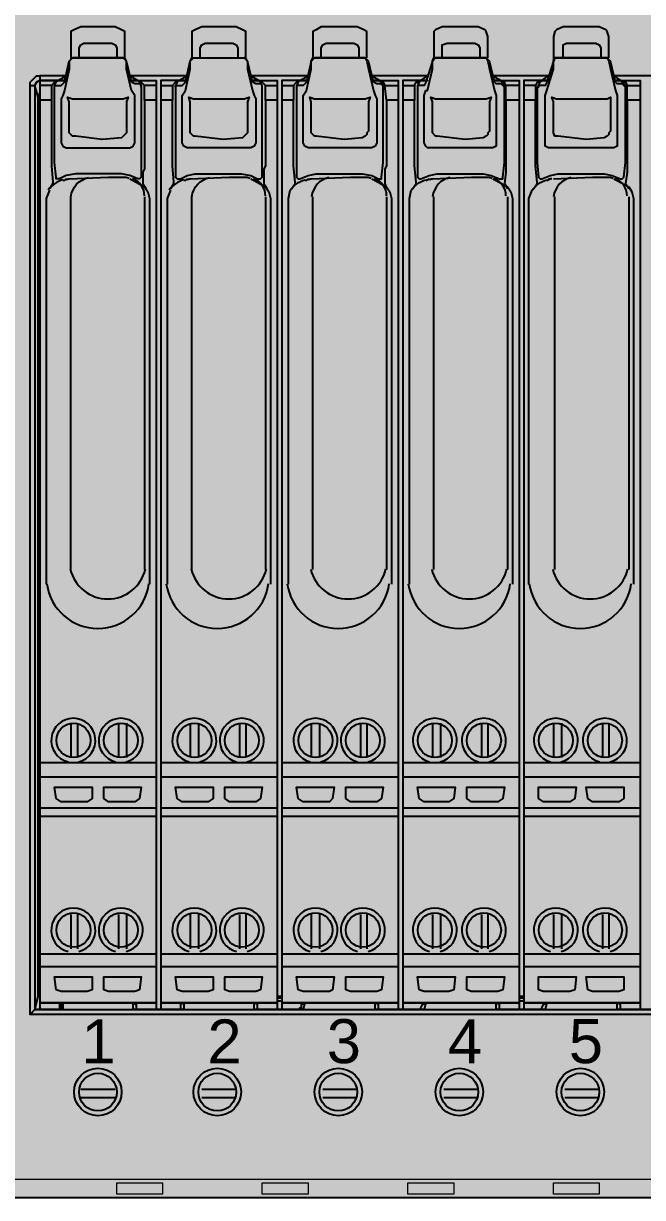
# Model space of a CAD drawing. Extents: x 9438 to 11125, y 1800 to 2873.
# Drawn here: x 10927.3 to 10991.4, y 2247 to 2368.6 of the extents above; entities that cross this region are included whole.
import ezdxf

# ---------------------------------------------------------------- set-up
doc = ezdxf.new("R2010")
doc.units = 0
doc.header["$LTSCALE"] = 10
doc.header["$MEASUREMENT"] = 0
doc.layers.add('G02-1-PRDXXXX-E-MRIO-01-P01-01$0$ANNOTATION', color=7, linetype='Continuous')
doc.styles.add('G02-1-PRDXXXX-E-MRIO-01-P01-01$0$PDF Swiss721BT-Light', font='arial.ttf')

# ---------------------------------------------------------------- blocks, each defined once
blk = doc.blocks.new('G02-1-PRDXXXX-E-MRIO-01-P01-01$0$DV-54809-ZX-370-003')
at = {"layer": 'G02-1-PRDXXXX-E-MRIO-01-P01-01$0$ANNOTATION', "lineweight": 25}
for points in [[(1376.76, 595.03), (1375.57, 594.01), (1375.4, 591.81), (1375.4, 450.24), (1375.57, 448.21), (1376.76, 447.02), (1664.13, 447.02), (1665.32, 448.21), (1665.49, 450.07), (1665.49, 592.15), (1664.98, 594.69), (1664.13, 595.03)], [(1519.34, 564.72), (1519.51, 565.06), (1522.73, 565.06), (1524.93, 565.06), (1519.68, 565.06)], [(1531.87, 564.72), (1532.04, 565.06), (1535.26, 565.06), (1537.46, 565.06), (1532.21, 565.06)], [(1544.57, 565.06), (1547.79, 565.06), (1549.99, 565.06)], [(1491.23, 562.69), (1490.89, 562.52), (1490.72, 562.18), (1490.89, 562.52)], [(1493.77, 562.69), (1491.23, 562.69)], [(1494.62, 560.82), (1499.87, 560.82), (1500.38, 560.99), (1500.21, 560.48), (1500.21, 557.44), (1500.21, 557.27), (1500.04, 557.1), (1499.87, 556.93), (1499.7, 556.76), (1497.67, 556.59), (1494.96, 556.93), (1494.62, 556.93), (1494.28, 557.27), (1494.28, 557.61), (1494.28, 560.48), (1494.11, 560.99)], [(1507.15, 560.82), (1512.4, 560.82), (1512.91, 560.99), (1512.74, 560.48), (1512.74, 557.44), (1512.74, 557.27), (1512.57, 557.1), (1512.4, 556.93), (1512.23, 556.76), (1510.2, 556.59), (1507.32, 556.93), (1507.15, 556.93), (1506.81, 557.27), (1506.81, 557.61), (1506.81, 560.48), (1506.64, 560.99)], [(1519.68, 560.82), (1524.93, 560.82), (1525.44, 560.99), (1525.27, 560.48), (1525.27, 557.44), (1525.1, 557.27), (1525.1, 557.1), (1524.93, 556.93), (1524.59, 556.76), (1522.73, 556.59), (1519.85, 556.93), (1519.68, 556.93), (1519.34, 557.27), (1519.34, 557.61), (1519.34, 560.48), (1519.17, 560.99)], [(1532.21, 560.82), (1537.46, 560.82), (1537.97, 560.99), (1537.8, 560.48), (1537.8, 557.44), (1537.63, 557.27), (1537.63, 557.1), (1537.46, 556.93), (1537.12, 556.76), (1535.26, 556.59), (1532.38, 556.93), (1532.21, 556.93), (1531.87, 557.27), (1531.87, 557.61), (1531.87, 560.48), (1531.7, 560.99)], [(1544.74, 560.82), (1549.99, 560.82), (1550.33, 560.99), (1550.33, 560.48), (1550.33, 557.44), (1550.16, 557.27), (1550.16, 557.1), (1549.99, 556.93), (1549.66, 556.76), (1547.79, 556.59), (1544.91, 556.93), (1544.57, 556.93), (1544.41, 557.27), (1544.41, 557.61), (1544.41, 560.48), (1544.24, 560.99)], [(1492.93, 488.34), (1492.76, 489.53), (1496.65, 489.53), (1496.65, 488.34), (1496.14, 488), (1495.47, 488), (1493.94, 488), (1493.43, 488)], [(1497.84, 488.34), (1497.84, 489.53), (1501.73, 489.53), (1501.56, 488.34), (1501.05, 488), (1500.55, 488), (1499.02, 488), (1498.34, 488)], [(1505.46, 488.34), (1505.29, 489.53), (1509.18, 489.53), (1509.18, 488.34), (1508.67, 488), (1508, 488), (1506.47, 488), (1505.96, 488)], [(1510.37, 488.34), (1510.37, 489.53), (1514.26, 489.53), (1514.09, 488.34), (1513.59, 488), (1513.08, 488), (1511.55, 488), (1510.88, 488)], [(1517.99, 488.34), (1517.82, 489.53), (1521.71, 489.53), (1521.54, 488.34), (1521.21, 488), (1520.53, 488), (1519, 488), (1518.5, 488)], [(1522.9, 488.34), (1522.9, 489.53), (1526.79, 489.53), (1526.62, 488.34), (1526.12, 488), (1525.61, 488), (1524.08, 488), (1523.41, 488)], [(1530.52, 488.34), (1530.35, 489.53), (1534.24, 489.53), (1534.08, 488.34), (1533.57, 488), (1533.06, 488), (1531.54, 488), (1531.03, 488)], [(1535.43, 488.34), (1535.43, 489.53), (1539.33, 489.53), (1539.16, 488.34), (1538.65, 488), (1538.14, 488), (1536.45, 488), (1535.94, 488)], [(1542.88, 488.34), (1542.88, 489.53), (1546.78, 489.53), (1546.61, 488.34), (1546.1, 488), (1545.59, 488), (1544.07, 488), (1543.39, 488)], [(1547.96, 488.34), (1547.79, 489.53), (1551.69, 489.53), (1551.69, 488.34), (1551.18, 488), (1550.67, 488), (1548.98, 488), (1548.47, 488)], [(1492.93, 468.53), (1492.76, 469.89), (1496.65, 469.89), (1496.65, 468.53), (1496.14, 468.36), (1495.47, 468.36), (1493.94, 468.36), (1493.43, 468.36)], [(1497.84, 468.53), (1497.84, 469.89), (1501.73, 469.89), (1501.56, 468.53), (1501.05, 468.36), (1500.55, 468.36), (1499.02, 468.36), (1498.34, 468.36)], [(1505.46, 468.53), (1505.29, 469.89), (1509.18, 469.89), (1509.18, 468.53), (1508.67, 468.36), (1508, 468.36), (1506.47, 468.36), (1505.96, 468.36)], [(1510.37, 468.53), (1510.37, 469.89), (1514.26, 469.89), (1514.09, 468.53), (1513.59, 468.36), (1513.08, 468.36), (1511.55, 468.36), (1510.88, 468.36)], [(1517.99, 468.53), (1517.82, 469.89), (1521.71, 469.89), (1521.54, 468.53), (1521.21, 468.36), (1520.53, 468.36), (1519, 468.36), (1518.5, 468.36)], [(1522.9, 468.53), (1522.9, 469.89), (1526.79, 469.89), (1526.62, 468.53), (1526.12, 468.36), (1525.61, 468.36), (1524.08, 468.36), (1523.41, 468.36)], [(1530.52, 468.53), (1530.35, 469.89), (1534.24, 469.89), (1534.08, 468.53), (1533.57, 468.36), (1533.06, 468.36), (1531.54, 468.36), (1531.03, 468.36)], [(1535.43, 468.53), (1535.43, 469.89), (1539.33, 469.89), (1539.16, 468.53), (1538.65, 468.36), (1538.14, 468.36), (1536.45, 468.36), (1535.94, 468.36)], [(1542.88, 468.53), (1542.88, 469.89), (1546.78, 469.89), (1546.61, 468.53), (1546.1, 468.36), (1545.59, 468.36), (1544.07, 468.36), (1543.39, 468.36)], [(1547.96, 468.53), (1547.79, 469.89), (1551.69, 469.89), (1551.69, 468.53), (1551.18, 468.36), (1550.67, 468.36), (1548.98, 468.36), (1548.47, 468.36)], [(1503.76, 467.18), (1515.79, 467.18)], [(1516.29, 467.18), (1528.32, 467.18)], [(1528.83, 467.18), (1540.85, 467.18)], [(1541.36, 467.18), (1553.38, 467.18)]]:
    blk.add_lwpolyline(points, close=True, dxfattribs=at)
for points in [[(1503.26, 562.18), (1502.07, 562.18), (1501.73, 562.52), (1501.56, 562.52), (1501.73, 562.18), (1501.73, 562.01), (1501.73, 560.99), (1501.73, 554.22), (1501.73, 552.69), (1501.56, 552.52), (1501.39, 552.52), (1500.55, 552.86), (1499.7, 553.03), (1494.96, 553.03), (1493.94, 552.86), (1493.26, 552.52), (1492.93, 552.52), (1492.93, 552.69), (1492.76, 554.22), (1492.76, 562.01), (1492.76, 562.18), (1492.93, 562.18), (1493.43, 562.18), (1493.77, 562.52), (1494.28, 564.72), (1494.62, 565.06), (1494.28, 564.72), (1494.28, 563.87), (1493.77, 561.67), (1493.6, 561.16), (1493.43, 560.82), (1493.43, 556.25), (1493.6, 555.91), (1493.94, 555.74), (1500.55, 555.74), (1500.88, 555.91), (1501.05, 556.25), (1501.05, 560.82), (1501.05, 561.16), (1500.71, 561.67), (1500.21, 563.87), (1500.21, 564.72), (1499.87, 565.06), (1494.62, 565.06), (1497.67, 565.06), (1500.04, 565.06), (1500.04, 567.26), (1500.04, 567.77), (1499.7, 567.94), (1499.02, 568.27), (1495.47, 568.27), (1494.79, 567.94), (1494.45, 567.77), (1494.45, 567.26), (1494.45, 564.89)], [(1505.29, 562.01), (1505.29, 562.18), (1505.46, 562.18), (1505.96, 562.18), (1506.3, 562.52), (1506.81, 564.72), (1507.15, 565.06), (1512.4, 565.06), (1512.74, 564.72), (1512.74, 563.87), (1513.25, 561.67), (1513.42, 561.16), (1513.59, 560.82), (1513.59, 556.25), (1513.42, 555.91), (1513.08, 555.74), (1506.47, 555.74), (1506.13, 555.91), (1505.96, 556.25), (1505.96, 560.82), (1505.96, 561.16), (1506.3, 561.67), (1506.81, 563.87), (1506.81, 564.72), (1506.98, 565.06), (1510.2, 565.06), (1512.57, 565.06), (1512.57, 567.26), (1512.57, 567.77), (1512.23, 567.94), (1511.55, 568.27), (1508, 568.27), (1507.32, 567.94), (1506.98, 567.77), (1506.98, 567.26), (1506.98, 564.89)], [(1525.1, 565.06), (1525.1, 567.26), (1525.1, 567.77), (1524.76, 567.94), (1524.08, 568.27), (1520.36, 568.27), (1519.85, 567.94), (1519.51, 567.77), (1519.51, 567.26), (1519.51, 564.89)], [(1537.63, 565.06), (1537.63, 567.26), (1537.46, 567.77), (1537.29, 567.94), (1536.62, 568.27), (1532.89, 568.27), (1532.21, 567.94), (1532.04, 567.77), (1532.04, 567.26), (1532.04, 564.89)], [(1550.16, 565.06), (1550.16, 567.26), (1549.99, 567.77), (1549.82, 567.94), (1549.15, 568.27), (1545.42, 568.27), (1544.74, 567.94), (1544.57, 567.77), (1544.41, 567.26), (1544.41, 564.89)], [(1495.3, 565.06), (1495.3, 566.07), (1495.47, 566.41), (1495.8, 566.58), (1498.68, 566.58), (1499.02, 566.41), (1499.19, 566.07), (1499.19, 565.06)], [(1507.83, 565.06), (1507.83, 566.07), (1508, 566.41), (1508.34, 566.58), (1511.21, 566.58), (1511.55, 566.41), (1511.72, 566.07), (1511.72, 565.06)], [(1520.36, 565.06), (1520.36, 566.07), (1520.53, 566.41), (1520.87, 566.58), (1523.75, 566.58), (1524.08, 566.41), (1524.25, 566.07), (1524.25, 565.06)], [(1532.89, 565.06), (1532.89, 566.07), (1532.89, 566.41), (1533.4, 566.58), (1536.28, 566.58), (1536.62, 566.41), (1536.79, 566.07), (1536.79, 565.06)], [(1545.42, 565.06), (1545.42, 566.07), (1545.42, 566.41), (1545.76, 566.58), (1548.81, 566.58), (1549.15, 566.41), (1549.32, 566.07), (1549.32, 565.06)], [(1501.73, 562.01), (1501.73, 562.18), (1501.56, 562.35), (1501.05, 562.35), (1500.71, 562.52), (1500.21, 564.72), (1500.04, 565.06)], [(1500.04, 565.06), (1500.04, 565.06)], [(1514.26, 562.01), (1514.26, 562.18), (1514.09, 562.35), (1513.59, 562.35), (1513.25, 562.52), (1512.74, 564.72), (1512.57, 565.06), (1512.4, 565.06)], [(1526.79, 562.01), (1526.79, 562.18), (1526.46, 562.35), (1526.12, 562.35), (1525.78, 562.52), (1525.27, 564.72), (1524.93, 565.06), (1525.1, 564.72), (1525.27, 563.87), (1525.78, 561.67), (1525.95, 561.16), (1526.12, 560.82), (1526.12, 556.25), (1525.95, 555.91), (1525.61, 555.74), (1519, 555.74), (1518.67, 555.91), (1518.5, 556.25), (1518.5, 560.82), (1518.5, 561.16), (1518.83, 561.67), (1519.34, 563.87), (1519.34, 564.72), (1518.83, 562.52), (1518.5, 562.18), (1517.99, 562.18), (1517.82, 562.18), (1517.82, 562.01)], [(1524.93, 565.06), (1524.93, 565.06)], [(1539.33, 562.01), (1539.16, 562.18), (1538.99, 562.35), (1538.48, 562.35), (1538.31, 562.52), (1537.8, 564.72), (1537.46, 565.06), (1537.63, 564.72), (1537.8, 563.87), (1538.31, 561.67), (1538.48, 561.16), (1538.48, 560.82), (1538.48, 556.25), (1538.48, 555.91), (1538.14, 555.74), (1531.37, 555.74), (1531.2, 555.91), (1531.03, 556.25), (1531.03, 560.82), (1531.03, 561.16), (1531.2, 561.67), (1531.37, 561.67), (1531.87, 563.87), (1531.87, 564.72), (1531.2, 562.52), (1531.03, 562.18), (1530.52, 562.18), (1530.35, 562.18), (1530.35, 562.01)], [(1537.46, 565.06), (1537.46, 565.06)], [(1551.86, 562.01), (1551.69, 562.18), (1551.52, 562.35), (1551.01, 562.35), (1550.84, 562.52), (1550.33, 564.72), (1549.99, 565.06), (1550.16, 564.72), (1550.33, 563.87), (1550.84, 561.67), (1551.01, 561.16), (1551.01, 560.82), (1551.01, 556.25), (1551.01, 555.91), (1550.67, 555.74), (1543.9, 555.74), (1543.56, 555.91), (1543.56, 556.25), (1543.56, 560.82), (1543.56, 561.16), (1543.73, 561.67), (1544.41, 563.87), (1544.41, 564.72), (1544.57, 565.06), (1544.41, 564.72), (1543.73, 562.52), (1543.56, 562.18), (1543.05, 562.18), (1542.88, 562.18), (1542.88, 562.01), (1542.71, 562.01), (1542.71, 554.22), (1542.88, 552.69), (1543.05, 552.52), (1543.22, 552.52), (1544.07, 552.86), (1544.91, 553.03), (1549.66, 553.03), (1550.5, 552.86), (1551.35, 552.52), (1551.52, 552.52), (1551.69, 552.69), (1551.86, 554.22), (1551.86, 562.01), (1551.86, 562.18), (1551.52, 562.52), (1551.86, 562.52), (1552.03, 562.18), (1553.38, 562.18)], [(1549.99, 565.06), (1549.99, 565.06)], [(1653.46, 563.19), (1653.8, 563.19), (1654.14, 562.85), (1654.31, 562.52), (1654.48, 562.18), (1654.48, 465.99), (1490.22, 465.99), (1490.22, 562.18), (1490.72, 562.18), (1490.72, 466.5), (1653.97, 466.5), (1651.09, 466.5), (1651.09, 467.18), (1651.09, 466.5)], [(1490.22, 562.18), (1490.22, 562.52), (1490.55, 562.85), (1490.89, 563.19), (1491.23, 563.19)], [(1491.23, 562.69), (1493.77, 562.69), (1493.09, 562.69), (1493.94, 563.19), (1491.23, 563.19), (1491.23, 466.5)], [(1505.63, 562.69), (1506.47, 563.19), (1500.55, 563.19), (1501.39, 562.69)], [(1518.16, 562.69), (1519, 563.19), (1513.08, 563.19), (1513.92, 562.69)], [(1530.69, 562.69), (1531.37, 563.19), (1525.61, 563.19), (1526.46, 562.69)], [(1543.22, 562.69), (1543.9, 563.19), (1538.14, 563.19), (1538.99, 562.69)], [(1555.75, 562.69), (1556.43, 563.19), (1550.67, 563.19), (1551.35, 562.69)], [(1490.72, 562.18), (1490.72, 562.18)], [(1491.06, 560.82), (1491.06, 560.99), (1490.72, 562.18)], [(1491.23, 562.69), (1491.23, 562.69)], [(1491.23, 562.69), (1491.23, 562.69)], [(1492.76, 562.01), (1492.76, 562.18), (1492.93, 562.52), (1492.76, 562.52), (1492.42, 562.18), (1491.23, 562.18)], [(1492.42, 562.18), (1492.42, 560.65), (1491.23, 560.65)], [(1492.76, 562.01), (1492.76, 562.01)], [(1492.93, 562.52), (1493.09, 562.69)], [(1501.56, 562.52), (1501.39, 562.69), (1500.71, 562.69), (1503.26, 562.69), (1503.26, 466.5)], [(1503.26, 560.65), (1502.07, 560.65), (1502.07, 562.18)], [(1505.46, 562.52), (1505.63, 562.69), (1506.3, 562.69), (1503.76, 562.69), (1503.76, 466.5)], [(1503.76, 562.18), (1504.95, 562.18), (1505.29, 562.52), (1505.46, 562.52), (1505.29, 562.18), (1505.29, 562.01), (1505.29, 554.22), (1505.29, 552.69), (1505.46, 552.52), (1505.8, 552.52), (1506.47, 552.86), (1507.32, 553.03), (1512.06, 553.03), (1513.08, 552.86), (1513.75, 552.52), (1514.09, 552.52), (1514.26, 552.69), (1514.26, 554.22), (1514.26, 562.01), (1514.26, 562.18), (1514.09, 562.52), (1514.26, 562.52), (1514.6, 562.18), (1515.79, 562.18)], [(1504.95, 562.18), (1504.95, 560.65)], [(1505.29, 562.01), (1505.29, 562.01)], [(1514.09, 562.52), (1513.92, 562.69), (1513.25, 562.69), (1515.79, 562.69), (1515.79, 466.5)], [(1514.6, 560.65), (1514.6, 562.18)], [(1517.99, 562.52), (1518.16, 562.69), (1518.83, 562.69), (1516.29, 562.69), (1516.29, 466.5)], [(1516.29, 562.18), (1517.48, 562.18), (1517.82, 562.52), (1517.99, 562.52), (1517.82, 562.18), (1517.82, 562.01), (1517.82, 554.22), (1517.82, 552.69), (1517.99, 552.52), (1518.16, 552.52), (1519, 552.86), (1519.85, 553.03), (1524.59, 553.03), (1525.61, 552.86), (1526.29, 552.52), (1526.62, 552.52), (1526.62, 552.69), (1526.79, 554.22), (1526.79, 562.01), (1526.79, 562.18), (1526.62, 562.52), (1526.79, 562.52), (1526.96, 562.18), (1528.32, 562.18)], [(1517.48, 562.18), (1517.48, 560.65)], [(1517.82, 562.01), (1517.82, 562.01)], [(1526.62, 562.52), (1526.29, 562.69), (1525.78, 562.69), (1528.32, 562.69), (1528.32, 466.5)], [(1527.13, 560.65), (1526.96, 562.18)], [(1530.52, 562.52), (1530.69, 562.69), (1531.37, 562.69), (1528.83, 562.69), (1528.83, 466.5)], [(1528.83, 562.18), (1530.01, 562.18), (1530.18, 562.52), (1530.52, 562.52), (1530.35, 562.18), (1530.35, 562.01), (1530.35, 554.22), (1530.35, 552.69), (1530.52, 552.52), (1530.69, 552.52), (1531.54, 552.86), (1532.38, 553.03), (1537.12, 553.03), (1537.97, 552.86), (1538.82, 552.52), (1539.16, 552.52), (1539.16, 552.69), (1539.33, 554.22), (1539.33, 562.01), (1539.33, 562.18), (1539.16, 562.52), (1538.82, 562.69), (1538.31, 562.69), (1540.85, 562.69), (1540.85, 466.5)], [(1530.01, 562.18), (1530.01, 560.65)], [(1530.35, 562.01), (1530.35, 562.01)], [(1540.85, 562.18), (1539.49, 562.18), (1539.33, 562.52), (1538.99, 562.52)], [(1539.49, 560.65), (1539.49, 562.18)], [(1543.05, 562.52), (1543.22, 562.69), (1543.9, 562.69), (1541.36, 562.69), (1541.36, 466.5)], [(1542.71, 562.01), (1542.88, 562.18), (1543.05, 562.52), (1542.71, 562.52), (1542.54, 562.18), (1541.36, 562.18)], [(1542.54, 562.18), (1542.54, 560.65)], [(1551.52, 562.52), (1551.35, 562.69), (1550.84, 562.69), (1553.38, 562.69), (1553.38, 466.5)], [(1552.03, 560.65), (1552.03, 562.18)], [(1490.22, 465.99), (1490.72, 466.5), (1491.06, 467.85), (1491.06, 560.82), (1491.23, 560.82)], [(1491.23, 561.5), (1491.06, 560.99)], [(1492.42, 560.65), (1492.42, 553.88), (1492.59, 552.19), (1492.59, 552.02), (1492.25, 551.51)], [(1501.05, 561.16), (1501.05, 561.16)], [(1502.07, 560.65), (1502.07, 553.88), (1502.07, 553.54), (1501.9, 553.2), (1501.9, 552.02), (1502.24, 551.51)], [(1504.78, 551.51), (1505.12, 552.02), (1505.12, 552.19), (1504.95, 553.88), (1504.95, 560.65), (1503.76, 560.65)], [(1513.42, 561.16), (1513.42, 561.16)], [(1515.79, 560.65), (1514.6, 560.65), (1514.6, 553.88), (1514.43, 553.54), (1514.43, 552.02), (1514.77, 551.51)], [(1517.31, 551.51), (1517.65, 552.02), (1517.65, 552.19), (1517.48, 553.88), (1517.48, 560.65), (1516.29, 560.65)], [(1525.95, 561.16), (1525.95, 561.16)], [(1528.32, 560.65), (1527.13, 560.65), (1527.13, 553.88), (1526.96, 553.54), (1526.96, 552.02), (1527.13, 551.51)], [(1529.84, 551.51), (1530.18, 552.02), (1530.18, 552.19), (1530.01, 553.88), (1530.01, 560.65), (1528.83, 560.65)], [(1538.48, 561.16), (1538.48, 561.16)], [(1540.85, 560.65), (1539.49, 560.65), (1539.49, 553.88), (1539.49, 553.54), (1539.49, 553.2), (1539.33, 552.02), (1539.66, 551.51)], [(1542.37, 551.51), (1542.71, 552.02), (1542.71, 552.19), (1542.54, 553.88), (1542.54, 560.65), (1541.36, 560.65)], [(1551.01, 561.16), (1551.01, 561.16)], [(1553.38, 560.65), (1552.03, 560.65), (1552.03, 553.88), (1552.03, 553.54), (1552.03, 553.2), (1551.86, 552.02), (1552.2, 551.51)], [(1493.94, 552.52), (1493.77, 552.36), (1493.6, 552.36)], [(1500.55, 552.52), (1500.88, 552.36), (1502.07, 551.68), (1502.41, 551.17), (1502.58, 550.49), (1502.58, 510.53)], [(1506.47, 552.52), (1506.3, 552.36), (1506.13, 552.36)], [(1506.13, 552.36), (1506.13, 552.36)], [(1513.08, 552.52), (1513.42, 552.36), (1514.6, 551.68), (1514.94, 551.17), (1515.11, 550.49), (1515.11, 510.53)], [(1519, 552.52), (1518.83, 552.36), (1518.67, 552.36)], [(1518.67, 552.36), (1518.67, 552.36)], [(1525.61, 552.52), (1525.95, 552.36), (1527.13, 551.68), (1527.47, 551.17), (1527.64, 550.49), (1527.64, 510.53)], [(1531.2, 552.36), (1531.54, 552.52)], [(1538.14, 552.52), (1538.48, 552.36), (1539.66, 551.68), (1540, 551.17), (1540.17, 550.49), (1540.17, 510.53)], [(1543.73, 552.36), (1544.07, 552.52)], [(1550.67, 552.52), (1551.01, 552.36), (1552.2, 551.68), (1552.53, 551.17), (1552.7, 550.49), (1552.7, 510.53)], [(1491.91, 510.53), (1491.91, 550.49), (1492.25, 551.34)], [(1504.44, 510.53), (1504.44, 550.49), (1504.78, 551.34)], [(1502.07, 550.66), (1502.07, 512.05)], [(1514.6, 550.66), (1514.6, 512.05)], [(1519.51, 512.05), (1519.51, 550.66)], [(1527.13, 550.66), (1527.13, 512.05)], [(1532.04, 512.05), (1532.04, 550.66)], [(1539.66, 550.66), (1539.66, 512.05)], [(1544.57, 512.05), (1544.57, 550.66)], [(1552.2, 550.66), (1552.2, 512.05)], [(1494.45, 496.13), (1494.45, 492.58)], [(1495.13, 496.13), (1495.13, 492.58)], [(1499.36, 496.13), (1499.36, 492.58)], [(1500.21, 496.13), (1500.21, 492.58)], [(1506.81, 496.13), (1506.81, 492.58)], [(1507.66, 496.13), (1507.66, 492.58)], [(1511.89, 496.13), (1511.89, 492.58)], [(1512.57, 496.13), (1512.57, 492.58)], [(1519.34, 496.13), (1519.34, 492.58)], [(1520.19, 496.13), (1520.19, 492.58)], [(1524.42, 496.13), (1524.42, 492.58)], [(1525.1, 496.13), (1525.1, 492.58)], [(1531.87, 496.13), (1531.87, 492.58)], [(1532.72, 496.13), (1532.72, 492.58)], [(1536.95, 496.13), (1536.95, 492.58)], [(1537.63, 496.13), (1537.63, 492.58)], [(1544.41, 496.13), (1544.41, 492.58)], [(1545.25, 496.13), (1545.25, 492.58)], [(1549.49, 496.13), (1549.49, 492.58)], [(1550.16, 496.13), (1550.16, 492.58)], [(1491.23, 492.07), (1494.11, 492.07), (1495.3, 492.07), (1499.19, 492.07), (1500.38, 492.07), (1503.26, 492.07)], [(1503.76, 492.07), (1506.64, 492.07), (1507.83, 492.07), (1511.72, 492.07), (1512.91, 492.07), (1515.79, 492.07)], [(1516.29, 492.07), (1519.17, 492.07), (1520.36, 492.07), (1524.25, 492.07), (1525.27, 492.07), (1528.32, 492.07)], [(1528.83, 492.07), (1531.7, 492.07), (1532.89, 492.07), (1536.79, 492.07), (1537.8, 492.07), (1540.85, 492.07)], [(1541.36, 492.07), (1544.24, 492.07), (1545.42, 492.07), (1549.32, 492.07), (1550.33, 492.07), (1553.38, 492.07)], [(1503.26, 490.54), (1491.23, 490.54)], [(1515.79, 490.54), (1503.76, 490.54)], [(1528.32, 490.54), (1516.29, 490.54)], [(1540.85, 490.54), (1528.83, 490.54)], [(1553.38, 490.54), (1541.36, 490.54)], [(1503.26, 487.33), (1491.23, 487.33)], [(1503.26, 486.48), (1491.23, 486.48)], [(1515.79, 487.33), (1503.76, 487.33)], [(1515.79, 486.48), (1503.76, 486.48)], [(1528.32, 487.33), (1516.29, 487.33)], [(1528.32, 486.48), (1516.29, 486.48)], [(1540.85, 487.33), (1528.83, 487.33)], [(1540.85, 486.48), (1528.83, 486.48)], [(1553.38, 487.33), (1541.36, 487.33)], [(1553.38, 486.48), (1541.36, 486.48)], [(1494.45, 476.32), (1494.45, 472.76)], [(1495.13, 476.32), (1495.13, 472.76)], [(1499.36, 476.32), (1499.36, 472.76)], [(1500.21, 476.32), (1500.21, 472.76)], [(1506.81, 476.32), (1506.81, 472.76)], [(1507.66, 476.32), (1507.66, 472.76)], [(1511.89, 476.32), (1511.89, 472.76)], [(1512.57, 476.32), (1512.57, 472.76)], [(1519.34, 476.32), (1519.34, 472.76)], [(1520.19, 476.32), (1520.19, 472.76)], [(1524.42, 476.32), (1524.42, 472.76)], [(1525.1, 476.32), (1525.1, 472.76)], [(1531.87, 476.32), (1531.87, 472.76)], [(1532.72, 476.32), (1532.72, 472.76)], [(1536.95, 476.32), (1536.95, 472.76)], [(1537.63, 476.32), (1537.63, 472.76)], [(1544.41, 476.32), (1544.41, 472.76)], [(1545.25, 476.32), (1545.25, 472.76)], [(1549.49, 476.32), (1549.49, 472.76)], [(1550.16, 476.32), (1550.16, 472.76)], [(1491.23, 472.26), (1494.11, 472.26), (1495.3, 472.26), (1499.19, 472.26), (1500.38, 472.26), (1503.26, 472.26)], [(1503.76, 472.26), (1506.64, 472.26), (1507.83, 472.26), (1511.72, 472.26), (1512.91, 472.26), (1515.79, 472.26)], [(1516.29, 472.26), (1519.17, 472.26), (1520.36, 472.26), (1524.25, 472.26), (1525.27, 472.26), (1528.32, 472.26)], [(1528.83, 472.26), (1531.7, 472.26), (1532.89, 472.26), (1536.79, 472.26), (1537.8, 472.26), (1540.85, 472.26)], [(1541.36, 472.26), (1544.24, 472.26), (1545.42, 472.26), (1549.32, 472.26), (1550.33, 472.26), (1553.38, 472.26)], [(1503.26, 470.9), (1491.23, 470.9)], [(1515.79, 470.9), (1503.76, 470.9)], [(1528.32, 470.9), (1516.29, 470.9)], [(1540.85, 470.9), (1528.83, 470.9)], [(1553.38, 470.9), (1541.36, 470.9)], [(1493.6, 467.18), (1493.6, 466.5), (1490.72, 466.5)], [(1491.23, 467.85), (1491.06, 467.85)], [(1503.26, 467.18), (1491.23, 467.18)], [(1503.26, 467.18), (1491.23, 467.18), (1503.26, 467.18)], [(1493.77, 467.18), (1493.6, 467.18), (1493.26, 467.01), (1493.26, 466.67), (1493.26, 466.5)], [(1493.43, 466.5), (1493.43, 467.18)], [(1506.13, 467.18), (1506.13, 466.5), (1500.88, 466.5), (1500.88, 467.18), (1501.22, 467.01), (1501.22, 466.67), (1501.22, 466.5)], [(1503.76, 467.18), (1515.79, 467.18)], [(1506.3, 467.18), (1506.13, 467.18), (1505.8, 467.01), (1505.8, 466.67), (1505.8, 466.5)], [(1513.75, 466.5), (1513.75, 466.67), (1513.75, 467.01), (1513.42, 467.18), (1513.25, 467.18)], [(1518.16, 466.5), (1518.16, 466.67), (1518.33, 466.67), (1518.33, 467.01), (1518.67, 467.18), (1518.5, 466.5), (1513.42, 466.5), (1513.42, 467.18)], [(1516.29, 467.85), (1515.79, 467.85)], [(1516.29, 467.68), (1515.79, 467.68)], [(1516.29, 467.34), (1515.79, 467.34)], [(1516.29, 467.18), (1528.32, 467.18)], [(1526.29, 466.5), (1526.29, 466.67), (1526.29, 467.01), (1525.95, 467.18), (1525.78, 467.18)], [(1530.69, 466.5), (1530.69, 466.67), (1530.86, 467.01), (1531.2, 467.18), (1531.03, 466.5), (1525.95, 466.5), (1525.95, 467.18)], [(1528.83, 467.18), (1540.85, 467.18)], [(1538.82, 466.5), (1538.82, 466.67), (1538.82, 467.01), (1538.48, 467.18), (1538.31, 467.18)], [(1543.22, 466.5), (1543.22, 466.67), (1543.39, 467.01), (1543.73, 467.18), (1543.56, 466.5), (1538.48, 466.5), (1538.48, 467.18)], [(1541.36, 467.85), (1540.85, 467.85)], [(1541.36, 467.68), (1540.85, 467.68)], [(1541.36, 467.34), (1540.85, 467.34)], [(1541.36, 467.18), (1553.38, 467.18)], [(1551.35, 466.5), (1551.35, 466.67), (1551.35, 467.01), (1551.01, 467.18), (1550.84, 467.18)], [(1556.09, 467.18), (1556.09, 466.5), (1551.01, 466.5), (1551.01, 467.18)], [(1490.72, 466.5), (1490.72, 466.5)], [(1499.02, 458.2), (1495.47, 458.2)], [(1499.02, 457.35), (1495.47, 457.35)], [(1511.55, 458.2), (1508, 458.2)], [(1511.55, 457.35), (1508, 457.35)], [(1524.08, 458.2), (1520.53, 458.2)], [(1524.08, 457.35), (1520.53, 457.35)], [(1536.62, 458.2), (1533.06, 458.2)], [(1536.62, 457.35), (1533.06, 457.35)], [(1549.15, 458.2), (1545.59, 458.2)], [(1549.15, 457.35), (1545.59, 457.35)]]:
    blk.add_lwpolyline(points, dxfattribs=at)
for points in [[(1493.91, 552.45, -0.061852), (1494.28, 552.52), (1498.34, 552.69), (1500.04, 552.69, -0.078811), (1500.47, 552.6)], [(1494.45, 512.05), (1494.45, 550.66, -0.324578), (1496.28, 552.65)], [(1506.44, 552.45, -0.061852), (1506.81, 552.52), (1510.88, 552.69), (1512.57, 552.69, -0.078811), (1513.01, 552.6)], [(1506.98, 512.05), (1506.98, 550.66, -0.324578), (1508.82, 552.65)], [(1516.97, 510.53), (1516.97, 550.49), (1517.14, 551.34, -0.16964), (1518.67, 552.42)], [(1518.98, 552.45, -0.061805), (1519.34, 552.52), (1523.41, 552.69), (1525.1, 552.69, -0.078788), (1525.54, 552.6)], [(1529.5, 510.53), (1529.5, 550.49), (1529.67, 551.34, -0.169608), (1531.2, 552.42)], [(1531.51, 552.45, -0.061873), (1531.87, 552.52), (1535.94, 552.69), (1537.63, 552.69, -0.078764), (1538.07, 552.6)], [(1541.87, 510.53), (1541.87, 550.49), (1542.2, 551.34, -0.169575), (1543.73, 552.42)], [(1544.41, 552.52), (1548.47, 552.69), (1550.16, 552.69, -0.078764), (1550.6, 552.6)]]:
    blk.add_lwpolyline(points, format="xyb", dxfattribs=at)
at = {"layer": 'G02-1-PRDXXXX-E-MRIO-01-P01-01$0$ANNOTATION', "lineweight": 0}
for points in [[(1664.3, 448.89), (1376.59, 448.89)], [(1376.76, 447.02), (1664.13, 447.02)]]:
    blk.add_lwpolyline(points, dxfattribs=at)
for points in [[(1503.93, 448.55), (1503.93, 447.36), (1499.19, 447.36), (1499.19, 448.55)], [(1519, 448.55), (1519, 447.36), (1514.26, 447.36), (1514.26, 448.55)], [(1534.08, 448.55), (1534.08, 447.36), (1529.33, 447.36), (1529.33, 448.55)], [(1549.15, 448.55), (1549.15, 447.36), (1544.41, 447.36), (1544.41, 448.55)]]:
    blk.add_lwpolyline(points, close=True, dxfattribs=at)
at = {"layer": 'G02-1-PRDXXXX-E-MRIO-01-P01-01$0$ANNOTATION', "lineweight": 25}
for centre, radius in [((1494.71, 494.36), 1.77), ((1499.62, 494.36), 1.77), ((1507.24, 494.36), 1.77), ((1512.15, 494.36), 1.77), ((1519.77, 494.36), 1.77), ((1524.68, 494.36), 1.77), ((1532.13, 494.36), 1.77), ((1537.21, 494.36), 1.77), ((1544.66, 494.36), 1.77), ((1549.74, 494.36), 1.77), ((1494.71, 474.72), 1.77), ((1499.62, 474.72), 1.77), ((1507.24, 474.72), 1.77), ((1512.15, 474.72), 1.77), ((1519.77, 474.72), 1.77), ((1524.68, 474.72), 1.77), ((1532.13, 474.72), 1.77), ((1537.21, 474.72), 1.77), ((1544.66, 474.72), 1.77), ((1549.74, 474.72), 1.77), ((1497.24, 457.95), 2.46), ((1497.24, 457.94), 1.95), ((1509.6, 457.95), 2.46), ((1509.6, 457.94), 1.95), ((1522.14, 457.95), 2.46), ((1522.13, 457.94), 1.95), ((1534.67, 457.95), 2.46), ((1534.67, 457.94), 1.95), ((1547.2, 457.95), 2.46), ((1547.2, 457.94), 1.95)]:
    blk.add_circle(centre, radius, dxfattribs=at)
for centre, radius, start, end in [((1494.38, 549.72), 2.81, 106.0652, 144.5628), ((1500.12, 550.75), 1.95, 359.9858, 68.6976), ((1506.91, 549.72), 2.81, 106.0629, 144.57), ((1512.65, 550.75), 1.95, 359.9858, 68.6976), ((1521.64, 550.4), 2.3, 101.5975, 173.5303), ((1525.18, 550.75), 1.95, 359.9858, 68.7035), ((1534.17, 550.4), 2.3, 101.6005, 173.5273), ((1537.54, 550.75), 1.95, 359.9858, 68.6976), ((1544.34, 550.95), 1.57, 93.2015, 107.3589), ((1546.7, 550.4), 2.3, 101.6015, 173.5306), ((1550.08, 550.75), 1.95, 359.9858, 68.6976), ((1498.27, 513), 3.99, 193.1803, 346.821), ((1510.8, 513), 3.99, 193.1803, 346.821), ((1523.16, 513), 3.99, 193.179, 346.8197), ((1535.69, 513), 3.99, 193.1803, 346.8197), ((1548.22, 513), 3.99, 193.1803, 346.821), ((1497.24, 511.29), 5.33, 187.5604, 352.4396), ((1509.61, 511.3), 5.34, 187.6596, 352.4396), ((1522.13, 511.29), 5.33, 187.5604, 352.4396), ((1534.66, 511.29), 5.33, 187.5604, 352.4396), ((1547.19, 511.29), 5.33, 187.5604, 352.4396), ((1494.7, 494.36), 2.29, 283.9276, 256.0724), ((1499.61, 494.36), 2.29, 283.9276, 256.0724), ((1507.23, 494.36), 2.29, 283.9276, 256.0724), ((1512.14, 494.36), 2.29, 283.9276, 256.0696), ((1519.77, 494.36), 2.29, 283.9276, 256.0696), ((1524.68, 494.36), 2.29, 283.9316, 256.0684), ((1532.13, 494.36), 2.29, 283.9304, 256.0724), ((1537.21, 494.36), 2.29, 283.9304, 256.0724), ((1544.66, 494.36), 2.29, 283.9276, 256.0724), ((1549.74, 494.36), 2.29, 283.9276, 256.0724), ((1494.7, 474.71), 2.29, 283.9269, 256.0731), ((1499.61, 474.71), 2.29, 283.9269, 256.0731), ((1507.23, 474.71), 2.29, 283.9269, 256.0731), ((1512.14, 474.71), 2.29, 283.9269, 256.0703), ((1519.77, 474.71), 2.29, 283.9269, 256.0703), ((1524.68, 474.71), 2.29, 283.9308, 256.0692), ((1532.13, 474.71), 2.29, 283.9297, 256.0731), ((1537.21, 474.71), 2.29, 283.9297, 256.0731), ((1544.66, 474.71), 2.29, 283.9269, 256.0731), ((1549.74, 474.71), 2.29, 283.9269, 256.0731)]:
    blk.add_arc(centre, radius, start, end, dxfattribs=at)
at = {"layer": 'G02-1-PRDXXXX-E-MRIO-01-P01-01$0$ANNOTATION', "color": 7, "true_color": 0xffffff, "transparency": 33554559}
for points in [[(1375.57, 448.21), (1664.13, 595.03), (1375.4, 450.24)], [(1664.13, 595.03), (1375.4, 450.24), (1376.76, 595.03)], [(1664.98, 594.69), (1375.57, 448.21), (1664.13, 595.03)], [(1376.76, 447.02), (1664.98, 594.69), (1375.57, 448.21)], [(1665.49, 592.15), (1376.76, 447.02), (1664.98, 594.69)], [(1664.13, 447.02), (1665.49, 592.15), (1376.76, 447.02)]]:
    blk.add_solid(points, dxfattribs=at)
at = {"layer": 'G02-1-PRDXXXX-E-MRIO-01-P01-01$0$ANNOTATION', "char_height": 4.56, "attachment_point": 4, "style": 'G02-1-PRDXXXX-E-MRIO-01-P01-01$0$PDF Swiss721BT-Light'}
for s, insert in [('1', (1495.54, 463.18)), ('2', (1508.58, 463.18)), ('3', (1520.94, 463.18)), ('4', (1533.47, 463.18)), ('5', (1546, 463.18))]:
    blk.add_mtext(s, dxfattribs=dict(at, insert=insert))

msp = doc.modelspace()

# ---------------------------------------------------------------- block references
msp.add_blockref('G02-1-PRDXXXX-E-MRIO-01-P01-01$0$DV-54809-ZX-370-003', (9437.72, 1800))

doc.saveas('drawing.dxf')
